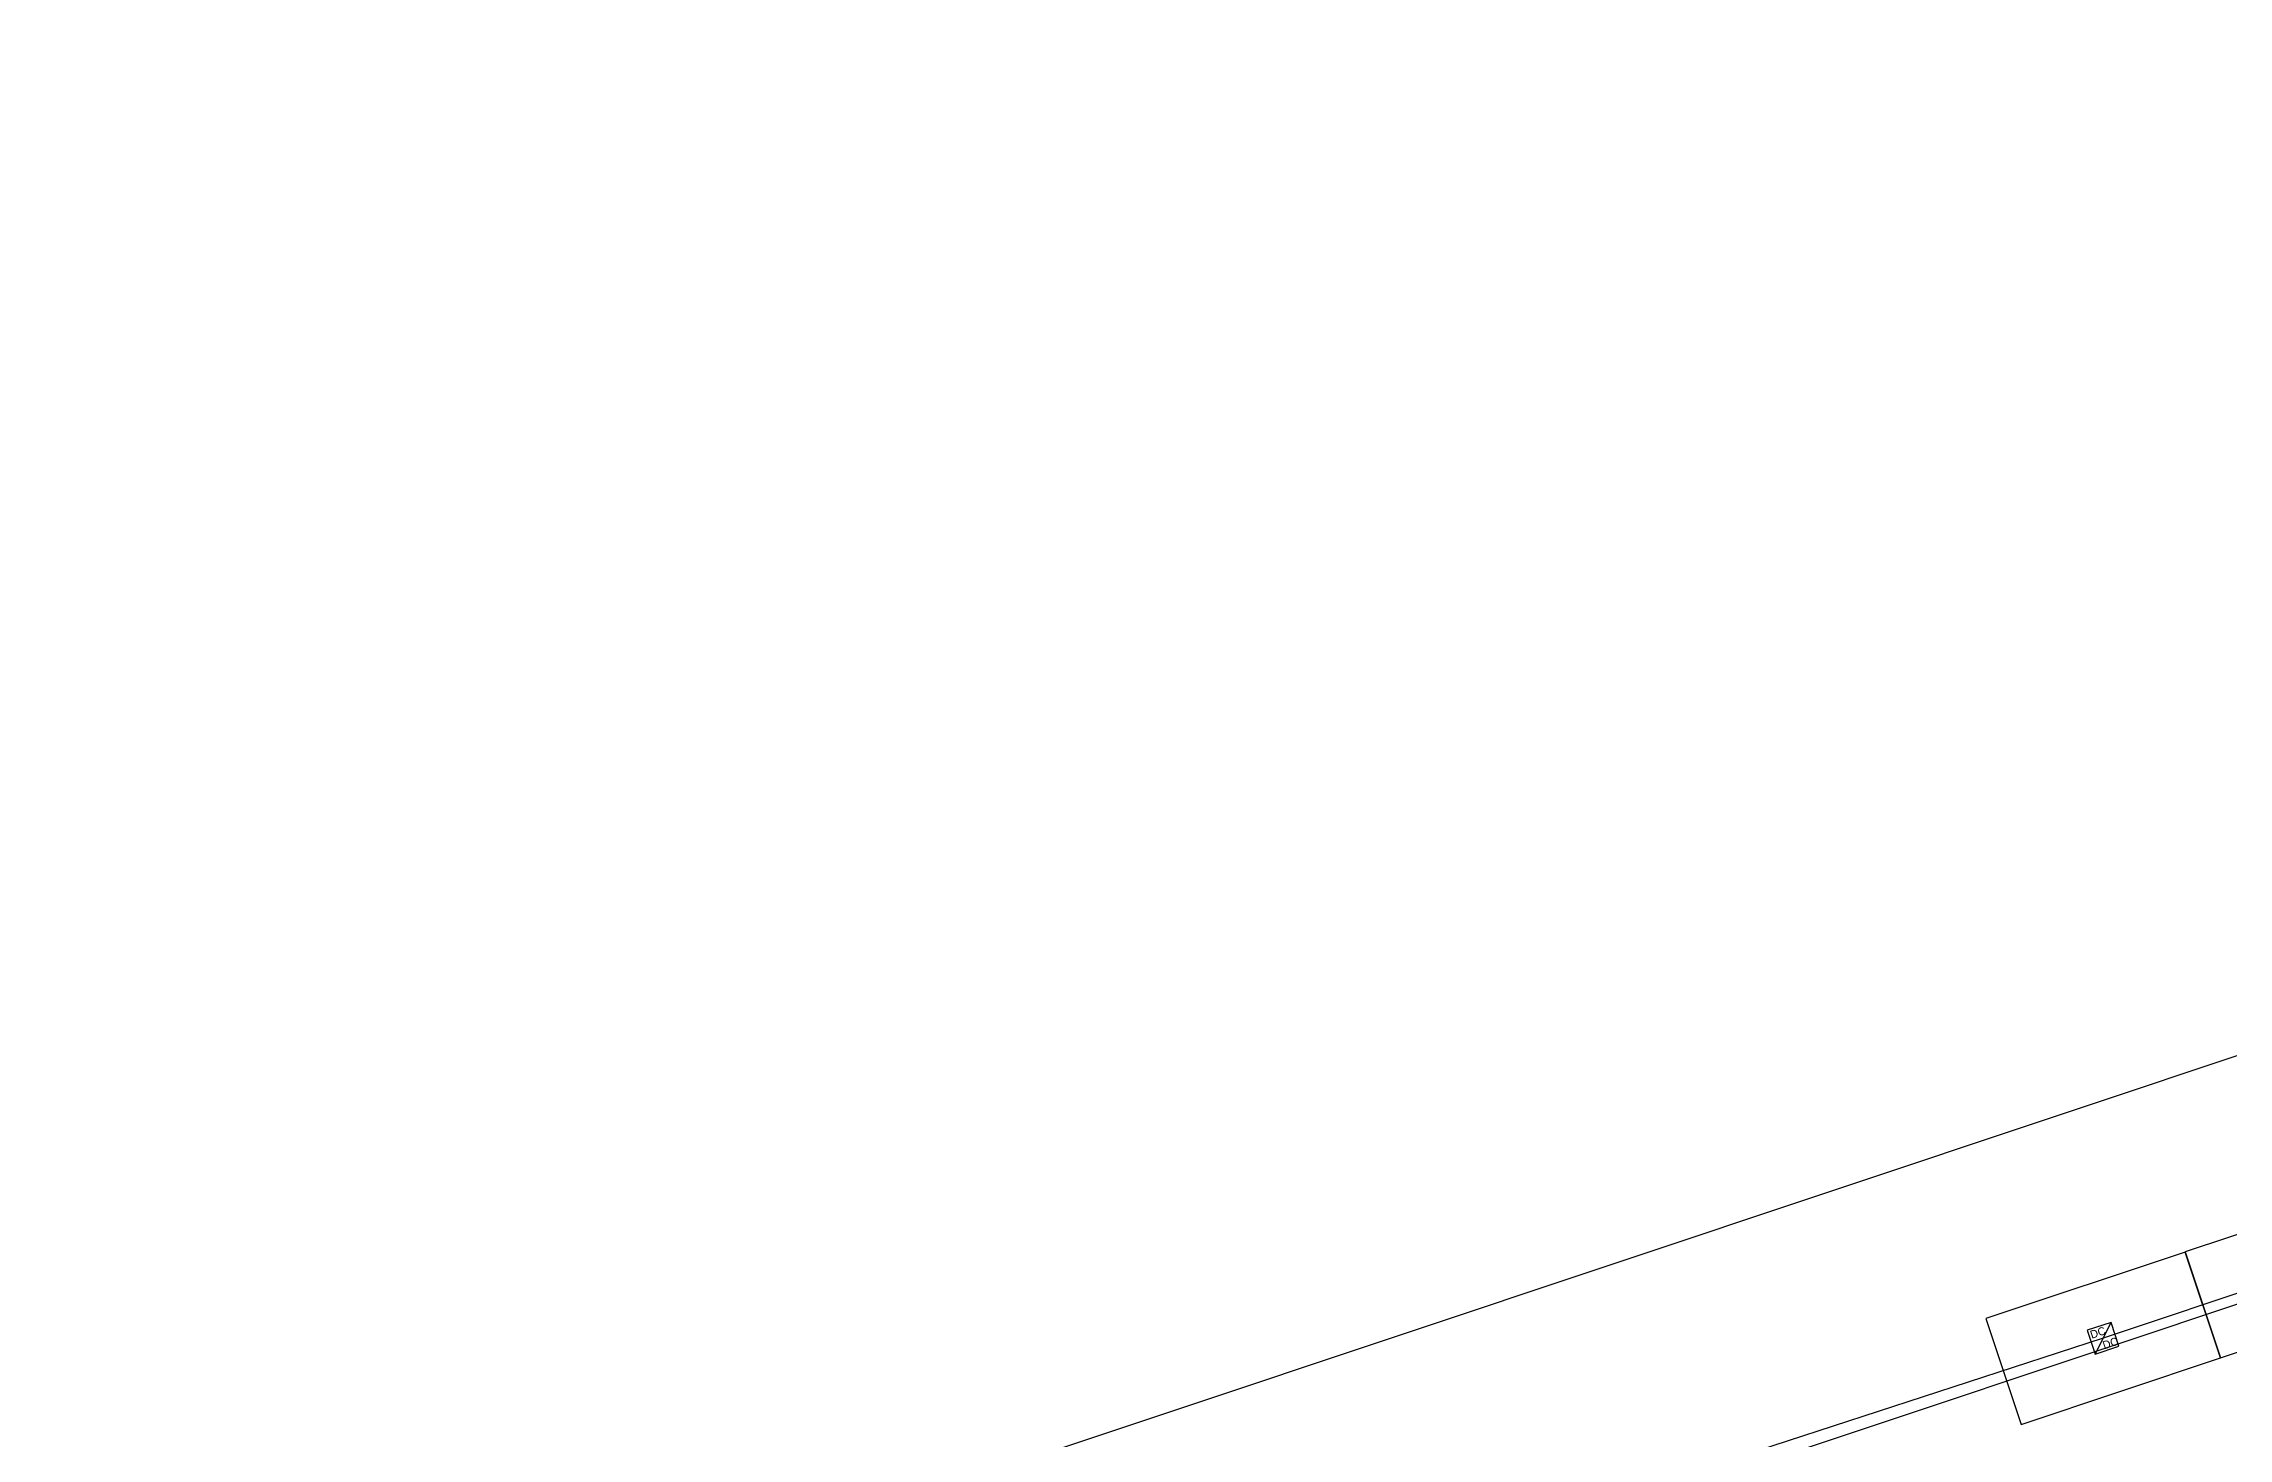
# Model space of a CAD drawing. Header units: feet. Extents: x -377 to 137, y -256 to 143.
# Drawn here: x -313 to -241.3, y 68.2 to 113.9 of the extents above; entities that cross this region are included whole.
import ezdxf

# ---------------------------------------------------------------- set-up
doc = ezdxf.new("R2010")
doc.units = ezdxf.units.FT
for name, color, linetype in [('Buildings', 7, 'CONTINUOUS'), ('Connections', 7, 'CONTINUOUS'), ('Modules', 7, 'CONTINUOUS'), ('Strings', 7, 'CONTINUOUS')]:
    doc.layers.add(name, color=color, linetype=linetype)

msp = doc.modelspace()

# ---------------------------------------------------------------- linework, layer by layer
at = {"layer": 'Buildings', "color": 252}
msp.add_line((-141.602, 113.945), (-376.619, 35.506), dxfattribs=at)
at = {"layer": 'Connections', "color": 91}
for p, q in [((-349.869, 36.291), (-191.444, 89.168)), ((-278.047, 60.261), (-191.443, 89.166))]:
    msp.add_line(p, q, dxfattribs=at)
at = {"layer": 'Modules', "color": 254}
for p, q in [((-236.217, 76.498), (-242.746, 74.319)), ((-242.75, 74.318), (-249.279, 72.139)), ((-241.591, 70.845), (-242.75, 74.318)), ((-242.746, 74.319), (-241.587, 70.847)), ((-241.587, 70.847), (-235.058, 73.026)), ((-249.279, 72.139), (-248.12, 68.666)), ((-245.176, 72.011), (-245.954, 71.751)), ((-245.954, 71.751), (-245.694, 70.973)), ((-245.694, 70.973), (-245.176, 72.011)), ((-244.916, 71.233), (-245.176, 72.011)), ((-245.694, 70.973), (-244.916, 71.233)), ((-248.12, 68.666), (-241.591, 70.845))]:
    msp.add_line(p, q, dxfattribs=at)
at = {"layer": 'Strings', "color": 11}
for p, q in [((-238.902, 73.672), (-245.435, 71.492)), ((-245.435, 71.492), (-265.613, 64.925))]:
    msp.add_line(p, q, dxfattribs=at)

# ---------------------------------------------------------------- texts
at = {"layer": 'Modules'}
for p in [(-245.808, 71.471), (-245.398, 71.124)]:
    msp.add_text('DC', height=0.2625, rotation=18.45703, dxfattribs=at).set_placement(p)

doc.saveas('drawing.dxf')
